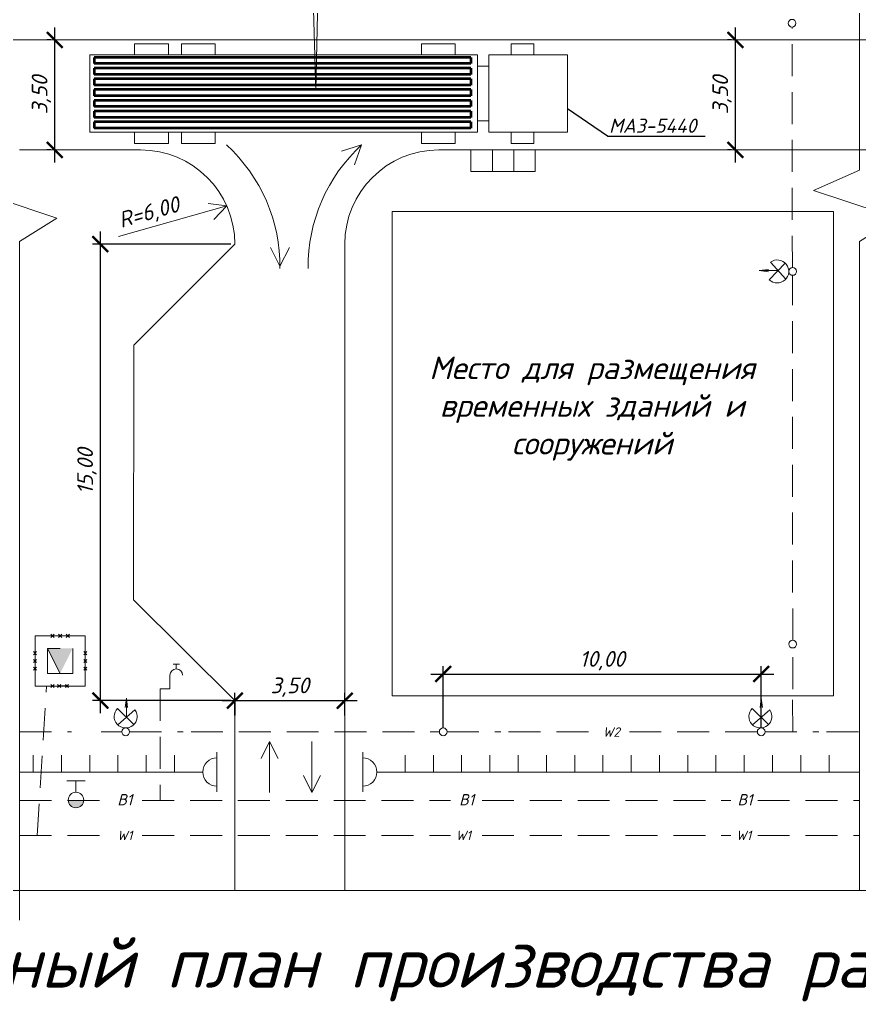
# Model space of a CAD drawing. Header units: millimetres. Extents: x 27137 to 30937, y -4667 to -569.
# Drawn here: x 28445.6 to 28579.3, y -847.4 to -691 of the extents above; entities that cross this region are included whole.
import ezdxf

# ---------------------------------------------------------------- set-up
doc = ezdxf.new("R2010")
doc.units = ezdxf.units.MM
doc.header["$LTSCALE"] = 0.4
doc.linetypes.add('ACAD_ISO02W100', pattern=[15, 12, -3])
doc.linetypes.add('штриховаяX2', pattern=[38.1, 25.4, -12.7])
doc.layers.add('здания', color=7, linetype='Continuous', lineweight=40)
doc.styles.add('Isocpeur', font='isocpeui.ttf', dxfattribs={"height": 2.5})
doc.styles.get("Standard").update_dxf_attribs({"font": 'isocpeui.ttf', "height": 2.5})
doc.dimstyles.new('06', dxfattribs={"dimtxt": 2.5, "dimasz": 2.5, "dimexe": 1.25, "dimexo": 0.625, "dimtad": 1, "dimdec": 0, "dimlfac": 200, "dimtxsty": 'Standard', "dimblk": 'OBLIQUE', "dimcen": 2.5, "dimdle": 2, "dimadec": 0, "dimazin": 0, "dimtfac": 1, "dimtdec": 0, "dimtmove": 0, "dimatfit": 3, "dimldrblk": 'OBLIQUE', "dimfxl": 1, "dimarcsym": 0})

# ---------------------------------------------------------------- blocks, each defined once
blk = doc.blocks.new('_Oblique')
at = {"color": 0, "linetype": 'ByBlock', "lineweight": -2}
blk.add_line((-0.5, -0.5), (0.5, 0.5), dxfattribs=at)
blk = doc.blocks.new('*D423')
at = {"color": 0, "lineweight": -2, "transparency": 16777216}
for p, q in [((28559.59, -713.79), (28559.59, -692.29)), ((28558.96, -694.29), (28558.34, -694.29)), ((28558.96, -711.79), (28558.34, -711.79))]:
    blk.add_line(p, q, dxfattribs=at)
at = {"layer": 'Defpoints', "color": 0, "transparency": 16777216}
for p in [(28559.59, -694.29), (28559.59, -694.29), (28559.59, -711.79)]:
    blk.add_point(p, dxfattribs=at)
at = {"color": 0, "lineweight": -2, "transparency": 16777216, "xscale": 2.5, "yscale": 2.5, "zscale": 2.5}
for p, rotation in [((28559.59, -694.29), 90), ((28559.59, -711.79), 270)]:
    blk.add_blockref('_Oblique', p, dxfattribs=dict(at, rotation=rotation))
at = {"color": 0, "lineweight": 15, "transparency": 16777216, "insert": (28557.46, -703.04), "char_height": 2.5, "attachment_point": 5, "rotation": 90, "style": 'Isocpeur'}
blk.add_mtext('3,50', dxfattribs=at)
blk = doc.blocks.new('*D424')
at = {"color": 0, "lineweight": -2, "transparency": 16777216}
for p, q in [((28513.06, -803.84), (28513.06, -794.01)), ((28563.69, -803.84), (28563.69, -794.01)), ((28511.06, -795.26), (28565.69, -795.26))]:
    blk.add_line(p, q, dxfattribs=at)
at = {"layer": 'Defpoints', "color": 0, "transparency": 16777216}
for p in [(28563.69, -795.26), (28513.06, -804.46), (28563.69, -804.46)]:
    blk.add_point(p, dxfattribs=at)
at = {"color": 0, "lineweight": -2, "transparency": 16777216, "xscale": 2.5, "yscale": 2.5, "zscale": 2.5, "rotation": 180}
blk.add_blockref('_Oblique', (28513.06, -795.26), dxfattribs=at)
at = {"color": 0, "lineweight": -2, "transparency": 16777216, "xscale": 2.5, "yscale": 2.5, "zscale": 2.5}
blk.add_blockref('_Oblique', (28563.69, -795.26), dxfattribs=at)
at = {"color": 0, "lineweight": 15, "transparency": 16777216, "insert": (28538.38, -793.14), "char_height": 2.5, "attachment_point": 5, "style": 'Isocpeur'}
blk.add_mtext('10,00', dxfattribs=at)
blk = doc.blocks.new('*D425')
at = {"color": 0, "lineweight": -2, "transparency": 16777216}
for p, q in [((28479.88, -801.88), (28479.88, -798.24)), ((28497.38, -801.88), (28497.38, -798.24)), ((28477.88, -799.49), (28499.38, -799.49))]:
    blk.add_line(p, q, dxfattribs=at)
at = {"layer": 'Defpoints', "color": 0, "transparency": 16777216}
for p in [(28497.38, -799.49), (28479.88, -802.51), (28497.38, -802.51)]:
    blk.add_point(p, dxfattribs=at)
at = {"color": 0, "lineweight": -2, "transparency": 16777216, "xscale": 2.5, "yscale": 2.5, "zscale": 2.5, "rotation": 180}
blk.add_blockref('_Oblique', (28479.88, -799.49), dxfattribs=at)
at = {"color": 0, "lineweight": -2, "transparency": 16777216, "xscale": 2.5, "yscale": 2.5, "zscale": 2.5}
blk.add_blockref('_Oblique', (28497.38, -799.49), dxfattribs=at)
at = {"color": 0, "lineweight": 15, "transparency": 16777216, "insert": (28488.63, -797.36), "char_height": 2.5, "attachment_point": 5, "style": 'Isocpeur'}
blk.add_mtext('3,50', dxfattribs=at)
blk = doc.blocks.new('*D426')
at = {"color": 0, "lineweight": -2, "transparency": 16777216}
for p, q in [((28559.59, -713.79), (28559.59, -692.29)), ((28558.96, -694.29), (28558.34, -694.29)), ((28558.96, -711.79), (28558.34, -711.79))]:
    blk.add_line(p, q, dxfattribs=at)
at = {"layer": 'Defpoints', "color": 0, "transparency": 16777216}
for p in [(28559.59, -694.29), (28559.59, -694.29), (28559.59, -711.79)]:
    blk.add_point(p, dxfattribs=at)
at = {"color": 0, "lineweight": -2, "transparency": 16777216, "xscale": 2.5, "yscale": 2.5, "zscale": 2.5}
for p, rotation in [((28559.59, -694.29), 90), ((28559.59, -711.79), 270)]:
    blk.add_blockref('_Oblique', p, dxfattribs=dict(at, rotation=rotation))
at = {"color": 0, "lineweight": 15, "transparency": 16777216, "insert": (28557.46, -703.04), "char_height": 2.5, "attachment_point": 5, "rotation": 90, "style": 'Isocpeur'}
blk.add_mtext('3,50', dxfattribs=at)
blk = doc.blocks.new('*D427')
at = {"color": 0, "lineweight": -2, "transparency": 16777216}
for p, q in [((28513.06, -803.84), (28513.06, -794.01)), ((28563.69, -803.84), (28563.69, -794.01)), ((28511.06, -795.26), (28565.69, -795.26))]:
    blk.add_line(p, q, dxfattribs=at)
at = {"layer": 'Defpoints', "color": 0, "transparency": 16777216}
for p in [(28563.69, -795.26), (28513.06, -804.46), (28563.69, -804.46)]:
    blk.add_point(p, dxfattribs=at)
at = {"color": 0, "lineweight": -2, "transparency": 16777216, "xscale": 2.5, "yscale": 2.5, "zscale": 2.5, "rotation": 180}
blk.add_blockref('_Oblique', (28513.06, -795.26), dxfattribs=at)
at = {"color": 0, "lineweight": -2, "transparency": 16777216, "xscale": 2.5, "yscale": 2.5, "zscale": 2.5}
blk.add_blockref('_Oblique', (28563.69, -795.26), dxfattribs=at)
at = {"color": 0, "lineweight": 15, "transparency": 16777216, "insert": (28538.38, -793.14), "char_height": 2.5, "attachment_point": 5, "style": 'Isocpeur'}
blk.add_mtext('10,00', dxfattribs=at)
blk = doc.blocks.new('*D428')
at = {"color": 0, "lineweight": -2, "transparency": 16777216}
for p, q in [((28479.88, -801.88), (28479.88, -798.24)), ((28497.38, -801.88), (28497.38, -798.24)), ((28477.88, -799.49), (28499.38, -799.49))]:
    blk.add_line(p, q, dxfattribs=at)
at = {"layer": 'Defpoints', "color": 0, "transparency": 16777216}
for p in [(28497.38, -799.49), (28479.88, -802.51), (28497.38, -802.51)]:
    blk.add_point(p, dxfattribs=at)
at = {"color": 0, "lineweight": -2, "transparency": 16777216, "xscale": 2.5, "yscale": 2.5, "zscale": 2.5, "rotation": 180}
blk.add_blockref('_Oblique', (28479.88, -799.49), dxfattribs=at)
at = {"color": 0, "lineweight": -2, "transparency": 16777216, "xscale": 2.5, "yscale": 2.5, "zscale": 2.5}
blk.add_blockref('_Oblique', (28497.38, -799.49), dxfattribs=at)
at = {"color": 0, "lineweight": 15, "transparency": 16777216, "insert": (28488.63, -797.36), "char_height": 2.5, "attachment_point": 5, "style": 'Isocpeur'}
blk.add_mtext('3,50', dxfattribs=at)
blk = doc.blocks.new('*D447')
at = {"color": 0, "lineweight": -2, "transparency": 16777216}
for p, q in [((28458.46, -801.49), (28458.46, -724.79)), ((28479.25, -726.79), (28457.21, -726.79)), ((28479.25, -799.49), (28457.21, -799.49))]:
    blk.add_line(p, q, dxfattribs=at)
at = {"layer": 'Defpoints', "color": 0, "transparency": 16777216}
for p in [(28458.46, -726.79), (28479.88, -726.79), (28479.88, -799.49)]:
    blk.add_point(p, dxfattribs=at)
at = {"color": 0, "lineweight": -2, "transparency": 16777216, "xscale": 2.5, "yscale": 2.5, "zscale": 2.5}
for p, rotation in [((28458.46, -726.79), 90), ((28458.46, -799.49), 270)]:
    blk.add_blockref('_Oblique', p, dxfattribs=dict(at, rotation=rotation))
at = {"color": 0, "lineweight": 15, "transparency": 16777216, "insert": (28456.33, -762.98), "char_height": 2.5, "attachment_point": 5, "rotation": 90, "style": 'Isocpeur'}
blk.add_mtext('15,00', dxfattribs=at)
blk = doc.blocks.new('*D432')
at = {"color": 0, "lineweight": -2, "transparency": 16777216}
for p, q in [((28451.21, -713.79), (28451.21, -692.29)), ((28450.58, -694.29), (28449.96, -694.29)), ((28450.58, -711.79), (28449.96, -711.79))]:
    blk.add_line(p, q, dxfattribs=at)
at = {"layer": 'Defpoints', "color": 0, "transparency": 16777216}
for p in [(28451.21, -694.29), (28451.21, -694.29), (28451.21, -711.79)]:
    blk.add_point(p, dxfattribs=at)
at = {"color": 0, "lineweight": -2, "transparency": 16777216, "xscale": 2.5, "yscale": 2.5, "zscale": 2.5}
for p, rotation in [((28451.21, -694.29), 90), ((28451.21, -711.79), 270)]:
    blk.add_blockref('_Oblique', p, dxfattribs=dict(at, rotation=rotation))
at = {"color": 0, "lineweight": 15, "transparency": 16777216, "insert": (28449.08, -703.04), "char_height": 2.5, "attachment_point": 5, "rotation": 90, "style": 'Isocpeur'}
blk.add_mtext('3,50', dxfattribs=at)
blk = doc.blocks.new('_ArchTick')
at = {"color": 0, "linetype": 'ByBlock', "const_width": 0.15}
blk.add_lwpolyline([(-0.5, -0.5), (0.5, 0.5)], dxfattribs=at)

msp = doc.modelspace()

# ---------------------------------------------------------------- hatches: boundary and pattern name
at = {"lineweight": 15}
h = msp.add_hatch(color=256, dxfattribs=at)
h.dxf.hatch_style = 1
h.paths.add_polyline_path([(28452.0637, -791.171), (28450.0637, -791.171), (28452.0637, -795.171), (28452.0637, -793.171)])
h.paths.add_polyline_path([(28454.0637, -791.171), (28452.0637, -791.171), (28452.0637, -793.171), (28452.0637, -795.171)])
h = msp.add_hatch(color=256, dxfattribs=at)
h.dxf.hatch_style = 1
h.paths.add_polyline_path([(28452.0637, -791.171), (28450.0637, -791.171), (28452.0637, -795.171), (28452.0637, -793.171)])
h.paths.add_polyline_path([(28454.0637, -791.171), (28452.0637, -791.171), (28452.0637, -793.171), (28452.0637, -795.171)])
msp.add_hatch(color=256, dxfattribs=at).paths.add_polyline_path([(28455.8131, -815.327), (28454.576, -815.327), (28453.3388, -815.327, 1)])
msp.add_hatch(color=256, dxfattribs=at).paths.add_polyline_path([(28455.8131, -815.327), (28454.576, -815.327), (28453.3388, -815.327, 1)])

# ---------------------------------------------------------------- linework, layer by layer
at = {"lineweight": 15, "ltscale": 0.5}
for p, q in [((28579.3213, -615.0093), (28579.3213, -705.5258)), ((28178.1826, -694.2868), (28713.0342, -694.2868)), ((28579.3213, -694.2868), (28579.3213, -711.7868)), ((28579.3213, -694.2868), (28579.3213, -711.7868)), ((28579.3213, -699.8961), (28579.3213, -715.0147)), ((28445.6084, -711.7868), (28464.8793, -711.7868)), ((28445.6084, -711.7868), (28464.8793, -711.7868)), ((28512.3793, -711.7868), (28579.3213, -711.7868)), ((28512.3793, -711.7868), (28579.3213, -711.7868)), ((28512.3793, -711.7868), (28579.3213, -711.7868)), ((28543.8067, -711.7868), (28543.8067, -711.7868)), ((28579.3213, -711.7868), (28598.5922, -711.7868)), ((28579.3213, -711.7868), (28579.3213, -715.0147)), ((28445.6084, -726.3773), (28445.6084, -789.1946)), ((28445.6084, -726.3773), (28445.6084, -829.7152)), ((28479.8793, -726.7868), (28463.8094, -742.8733)), ((28497.3793, -726.7868), (28497.3793, -829.7152)), ((28497.3793, -726.7868), (28497.3793, -829.7152)), ((28579.3213, -726.3773), (28579.3213, -789.1946)), ((28579.3213, -726.3773), (28579.3213, -789.1946)), ((28579.3213, -726.3773), (28579.3213, -789.1946)), ((28579.3213, -726.3773), (28579.3213, -789.1946)), ((28564.9809, -732.4597), (28567.5309, -729.8424)), ((28564.9809, -732.4597), (28567.5309, -729.8424)), ((28565.1885, -729.6682), (28567.5872, -732.4023)), ((28565.1885, -729.6682), (28567.5872, -732.4023)), ((28497.3793, -730.7258), (28497.3793, -730.7258)), ((28497.3793, -730.7258), (28497.3793, -730.7258)), ((28563.3677, -731.0249), (28564.8377, -730.8308)), ((28563.3677, -731.0249), (28564.8377, -730.8308)), ((28566.3787, -731.0249), (28563.3677, -731.0249)), ((28563.3677, -731.0249), (28564.834, -731.2163)), ((28566.3787, -731.0249), (28563.3677, -731.0249)), ((28563.3677, -731.0249), (28564.834, -731.2163)), ((28463.8094, -742.8733), (28463.7638, -783.4538)), ((28479.8793, -799.4877), (28463.7638, -783.4538)), ((28579.3213, -789.1946), (28579.3213, -818.2022)), ((28579.3213, -789.1946), (28579.3213, -813.2022)), ((28579.3213, -789.1946), (28579.3213, -818.2022)), ((28579.3213, -789.1946), (28579.3213, -813.2022)), ((28471.039, -793.6689), (28470.039, -793.6689)), ((28471.039, -793.6689), (28470.039, -793.6689)), ((28470.539, -794.445), (28470.539, -793.6689)), ((28470.539, -793.6689), (28471.039, -793.6689)), ((28470.539, -794.445), (28470.539, -793.6689)), ((28470.539, -793.6689), (28471.039, -793.6689)), ((28469.5259, -797.6387), (28469.5259, -795.4581)), ((28469.5259, -797.6387), (28469.5259, -795.4581)), ((28563.6929, -801.4743), (28563.6929, -797.2755)), ((28563.6929, -797.2755), (28563.6929, -799.3749)), ((28563.6929, -801.4743), (28563.6929, -797.2755)), ((28563.6929, -797.2755), (28563.6929, -799.3749)), ((28467.9734, -797.6387), (28469.5259, -797.6387)), ((28467.9734, -797.6387), (28469.5259, -797.6387)), ((28462.614, -799.1295), (28462.4225, -800.5958)), ((28462.614, -799.1295), (28462.4225, -800.5958)), ((28462.614, -802.1405), (28462.614, -799.1295)), ((28462.614, -799.1295), (28462.8081, -800.5995)), ((28462.614, -802.1405), (28462.614, -799.1295)), ((28462.614, -799.1295), (28462.8081, -800.5995)), ((28479.8793, -799.4877), (28479.8793, -829.7152)), ((28479.8793, -799.4877), (28479.8793, -829.7152)), ((28563.6929, -799.1295), (28563.5015, -800.5958)), ((28563.6929, -799.1295), (28563.5015, -800.5958)), ((28563.6929, -802.1405), (28563.6929, -799.1295)), ((28563.6929, -799.1295), (28563.8871, -800.5995)), ((28563.6929, -802.1405), (28563.6929, -799.1295)), ((28563.6929, -799.1295), (28563.8871, -800.5995)), ((28461.1792, -800.7427), (28463.7965, -803.2927)), ((28461.1792, -800.7427), (28463.7965, -803.2927)), ((28463.9707, -800.9503), (28461.2366, -803.349)), ((28463.9707, -800.9503), (28461.2366, -803.349)), ((28562.2582, -800.7427), (28564.8755, -803.2927)), ((28562.2582, -800.7427), (28564.8755, -803.2927)), ((28565.0497, -800.9503), (28562.3155, -803.349)), ((28565.0497, -800.9503), (28562.3155, -803.349)), ((28445.6084, -813.2022), (28445.6084, -829.7152)), ((28579.3213, -813.2022), (28579.3213, -818.2022)), ((28579.3213, -813.2022), (28579.3213, -829.7152)), ((28311.8955, -829.7152), (28560.108, -829.7152)), ((28445.6084, -829.4339), (28445.6084, -834.4339)), ((28445.6084, -829.4339), (28445.6084, -834.4339)), ((28445.6084, -829.7152), (28713.0342, -829.7152))]:
    msp.add_line(p, q, dxfattribs=at)
at = {"lineweight": 15}
for p, q in [((28492.1077, -679.2493), (28492.75, -702.357)), ((28493.3229, -679.2493), (28492.75, -702.357)), ((28463.9248, -696.6727), (28463.9248, -694.885)), ((28463.9248, -694.885), (28469.2878, -694.885)), ((28469.2878, -694.885), (28469.2878, -696.6727)), ((28476.7531, -694.885), (28471.3901, -694.885)), ((28471.3901, -694.885), (28471.3901, -696.6727)), ((28476.7531, -696.6727), (28476.7531, -694.885)), ((28514.9625, -694.885), (28509.5995, -694.885)), ((28509.5995, -694.885), (28509.5995, -696.6727)), ((28514.9625, -696.6727), (28514.9625, -694.885)), ((28523.9008, -696.6727), (28523.9008, -694.885)), ((28523.9008, -694.885), (28527.4761, -694.885)), ((28527.4761, -694.885), (28527.4761, -696.6727)), ((28518.5378, -696.6727), (28456.7895, -696.6727)), ((28456.7895, -696.6727), (28456.7895, -708.9646)), ((28518.5378, -696.6727), (28514.9625, -696.6727)), ((28518.5378, -696.6727), (28518.5378, -708.9646)), ((28518.5378, -696.6727), (28518.5378, -698.4604)), ((28518.5378, -696.6727), (28518.5378, -698.4604)), ((28532.8391, -696.6727), (28520.3254, -696.6727)), ((28520.3254, -696.6727), (28520.3254, -698.4604)), ((28520.3254, -696.6727), (28523.9008, -696.6727)), ((28520.3254, -696.6727), (28520.3254, -698.4604)), ((28532.8391, -708.9721), (28532.8391, -696.6727)), ((28520.3254, -698.4604), (28518.5378, -698.4604)), ((28520.3254, -708.9721), (28520.3254, -698.4604)), ((28520.3254, -707.1844), (28518.5378, -707.1844)), ((28456.7895, -708.9646), (28518.5378, -708.9646)), ((28460.3495, -708.9646), (28491.7229, -708.9646)), ((28460.3495, -708.9646), (28463.1203, -708.9646)), ((28463.9248, -708.9646), (28463.9248, -710.7523)), ((28469.2878, -710.7523), (28469.2878, -708.9646)), ((28471.3901, -710.7523), (28471.3901, -708.9646)), ((28476.7531, -708.9646), (28476.7531, -710.7523)), ((28509.5995, -710.7523), (28509.5995, -708.9646)), ((28514.9625, -708.9646), (28514.9625, -710.7523)), ((28520.3254, -708.9721), (28520.3254, -708.8288)), ((28520.3254, -708.9721), (28532.8391, -708.9721)), ((28520.3254, -708.9721), (28523.9008, -708.9721)), ((28523.9008, -708.9721), (28523.9008, -710.7597)), ((28527.4761, -710.7597), (28527.4761, -708.9721)), ((28463.9248, -710.7523), (28469.2878, -710.7523)), ((28476.7531, -710.7523), (28471.3901, -710.7523)), ((28500.0684, -710.9979), (28496.8633, -711.9866)), ((28500.0684, -710.9979), (28498.9363, -714.1552)), ((28514.9625, -710.7523), (28509.5995, -710.7523)), ((28523.9008, -710.7597), (28527.4761, -710.7597)), ((28517.4396, -711.7868), (28517.4396, -715.2274)), ((28517.4396, -711.7868), (28517.4396, -715.2274)), ((28520.8802, -715.2274), (28520.8802, -711.7868)), ((28520.8802, -715.2274), (28520.8802, -711.7868)), ((28524.3208, -711.7868), (28524.3208, -715.2274)), ((28524.3208, -711.7868), (28524.3208, -715.2274)), ((28527.7072, -715.2274), (28527.7072, -711.7868)), ((28527.7072, -715.2274), (28527.7072, -711.7868)), ((28517.4396, -715.2274), (28527.7072, -715.2274)), ((28517.4396, -715.2274), (28527.7072, -715.2274)), ((28517.4396, -715.2274), (28527.7072, -715.2274)), ((28524.3208, -715.2274), (28520.8802, -715.2274)), ((28524.3208, -715.2274), (28520.8802, -715.2274)), ((28579.3213, -715.0147), (28571.9964, -718.2702)), ((28579.3213, -715.0147), (28571.9964, -718.2702)), ((28579.3213, -715.0147), (28571.9964, -718.2702)), ((28438.2835, -718.2702), (28451.5154, -722.6523)), ((28438.2835, -718.2702), (28451.5154, -722.6523)), ((28571.9964, -718.2702), (28585.2283, -722.6523)), ((28571.9964, -718.2702), (28585.2283, -722.6523)), ((28461.3709, -725.5662), (28478.5808, -720.6818)), ((28461.3709, -725.5662), (28478.5808, -720.6818)), ((28478.5808, -720.6818), (28475.6084, -720.3054)), ((28478.5808, -720.6818), (28476.5071, -722.8515)), ((28451.5154, -722.6523), (28445.6084, -726.3773)), ((28451.5154, -722.6523), (28445.6084, -726.3773)), ((28585.2283, -722.6523), (28579.3213, -726.3773)), ((28585.2283, -722.6523), (28579.3213, -726.3773)), ((28487.0564, -730.3182), (28485.5564, -727.3182)), ((28487.0564, -730.3182), (28485.5564, -727.3182)), ((28487.0564, -730.3182), (28488.5564, -727.3182)), ((28487.0564, -730.3182), (28488.5564, -727.3182)), ((28448.0637, -789.171), (28456.0637, -789.171)), ((28448.0637, -797.171), (28448.0637, -789.171)), ((28448.0637, -789.171), (28456.0637, -789.171)), ((28448.0637, -797.171), (28448.0637, -789.171)), ((28450.5858, -788.921), (28451.0858, -789.421)), ((28451.0858, -788.921), (28450.5858, -789.421)), ((28450.5858, -788.921), (28451.0858, -789.421)), ((28451.0858, -788.921), (28450.5858, -789.421)), ((28451.8137, -788.921), (28452.3137, -789.421)), ((28452.3137, -788.921), (28451.8137, -789.421)), ((28451.8137, -788.921), (28452.3137, -789.421)), ((28452.3137, -788.921), (28451.8137, -789.421)), ((28453.0437, -788.921), (28453.5437, -789.421)), ((28453.5437, -788.921), (28453.0437, -789.421)), ((28453.0437, -788.921), (28453.5437, -789.421)), ((28453.5437, -788.921), (28453.0437, -789.421)), ((28456.0637, -789.171), (28456.0637, -797.171)), ((28456.0637, -789.171), (28456.0637, -797.171)), ((28447.8137, -791.691), (28448.3137, -792.191)), ((28448.3137, -791.691), (28447.8137, -792.191)), ((28447.8137, -791.691), (28448.3137, -792.191)), ((28448.3137, -791.691), (28447.8137, -792.191)), ((28448.0637, -793.171), (28448.0637, -791.941)), ((28448.0637, -793.171), (28448.0637, -791.941)), ((28450.0637, -795.171), (28450.0637, -791.171)), ((28450.0637, -791.171), (28452.0637, -791.171)), ((28452.0637, -795.171), (28450.0637, -791.171)), ((28450.0637, -791.171), (28452.0637, -795.171)), ((28450.0637, -795.171), (28450.0637, -791.171)), ((28450.0637, -791.171), (28452.0637, -791.171)), ((28452.0637, -795.171), (28450.0637, -791.171)), ((28450.0637, -791.171), (28452.0637, -795.171)), ((28454.0637, -791.171), (28454.0637, -795.171)), ((28454.0637, -791.171), (28454.0637, -795.171)), ((28455.8137, -791.691), (28456.3137, -792.191)), ((28456.3137, -791.691), (28455.8137, -792.191)), ((28455.8137, -791.691), (28456.3137, -792.191)), ((28456.3137, -791.691), (28455.8137, -792.191)), ((28455.8137, -792.191), (28455.8137, -792.191)), ((28455.8137, -792.191), (28455.8137, -792.191)), ((28447.8137, -792.921), (28448.3137, -793.421)), ((28448.3137, -792.921), (28447.8137, -793.421)), ((28447.8137, -792.921), (28448.3137, -793.421)), ((28448.3137, -792.921), (28447.8137, -793.421)), ((28447.8137, -794.151), (28448.3137, -794.651)), ((28448.3137, -794.151), (28447.8137, -794.651)), ((28447.8137, -794.151), (28448.3137, -794.651)), ((28448.3137, -794.151), (28447.8137, -794.651)), ((28448.0637, -793.171), (28448.0637, -794.401)), ((28448.0637, -793.171), (28448.0637, -794.401)), ((28455.8137, -792.921), (28456.3137, -793.421)), ((28456.3137, -792.921), (28455.8137, -793.421)), ((28455.8137, -792.921), (28456.3137, -793.421)), ((28456.3137, -792.921), (28455.8137, -793.421)), ((28455.8137, -793.421), (28455.8137, -793.421)), ((28455.8137, -793.421), (28455.8137, -793.421)), ((28455.8137, -794.151), (28456.3137, -794.651)), ((28456.3137, -794.151), (28455.8137, -794.651)), ((28455.8137, -794.151), (28456.3137, -794.651)), ((28456.3137, -794.151), (28455.8137, -794.651)), ((28448.0637, -794.401), (28448.0637, -794.401)), ((28448.0637, -794.401), (28448.0637, -794.401)), ((28452.0637, -795.171), (28450.0637, -795.171)), ((28452.0637, -795.171), (28450.0637, -795.171)), ((28454.0637, -795.171), (28452.0637, -795.171)), ((28454.0637, -795.171), (28452.0637, -795.171)), ((28455.8137, -794.651), (28455.8137, -794.651)), ((28455.8137, -794.651), (28455.8137, -794.651)), ((28456.0637, -797.171), (28448.0637, -797.171)), ((28456.0637, -797.171), (28448.0637, -797.171)), ((28450.5858, -796.921), (28451.0858, -797.421)), ((28451.0858, -796.921), (28450.5858, -797.421)), ((28450.5858, -796.921), (28451.0858, -797.421)), ((28451.0858, -796.921), (28450.5858, -797.421)), ((28451.6629, -796.9056), (28452.1629, -797.4056)), ((28452.1629, -796.9056), (28451.6629, -797.4056)), ((28451.6629, -796.9056), (28452.1629, -797.4056)), ((28452.1629, -796.9056), (28451.6629, -797.4056)), ((28451.9129, -797.1556), (28453.1429, -797.1556)), ((28451.9129, -797.1556), (28453.1429, -797.1556)), ((28452.8929, -796.9056), (28453.3929, -797.4056)), ((28453.3929, -796.9056), (28452.8929, -797.4056)), ((28452.8929, -796.9056), (28453.3929, -797.4056)), ((28453.3929, -796.9056), (28452.8929, -797.4056)), ((28485.4081, -806.0277), (28484.0581, -808.7277)), ((28485.4081, -806.0277), (28484.0581, -808.7277)), ((28485.4081, -806.0277), (28485.4081, -814.1204)), ((28485.4081, -806.0277), (28485.4081, -810.5277)), ((28485.4081, -806.0277), (28485.4081, -808.7277)), ((28485.4081, -806.0277), (28486.7581, -808.7277)), ((28485.4081, -806.0277), (28485.4081, -814.1204)), ((28485.4081, -806.0277), (28485.4081, -810.5277)), ((28485.4081, -806.0277), (28485.4081, -808.7277)), ((28485.4081, -806.0277), (28486.7581, -808.7277)), ((28492.1597, -814.1204), (28492.1597, -806.0277)), ((28492.1597, -814.1204), (28492.1597, -806.0277)), ((28447.77, -810.8631), (28447.77, -808.1631)), ((28447.77, -810.8631), (28447.77, -808.1631)), ((28447.77, -810.8631), (28447.77, -808.1631)), ((28447.77, -810.8631), (28447.77, -808.1631)), ((28452.27, -810.8631), (28452.27, -808.1631)), ((28452.27, -810.8631), (28452.27, -808.1631)), ((28452.27, -810.8631), (28452.27, -808.1631)), ((28452.27, -810.8631), (28452.27, -808.1631)), ((28456.77, -810.8631), (28456.77, -808.1631)), ((28456.77, -810.8631), (28456.77, -808.1631)), ((28456.77, -810.8631), (28456.77, -808.1631)), ((28456.77, -810.8631), (28456.77, -808.1631)), ((28456.77, -810.8631), (28456.77, -808.1631)), ((28456.77, -810.8631), (28456.77, -808.1631)), ((28456.77, -810.8631), (28456.77, -808.1631)), ((28456.77, -810.8631), (28456.77, -808.1631)), ((28456.77, -810.8631), (28456.77, -808.1631)), ((28456.77, -810.8631), (28456.77, -808.1631)), ((28456.77, -810.8631), (28456.77, -808.1631)), ((28456.77, -810.8631), (28456.77, -808.1631)), ((28461.27, -810.8631), (28461.27, -808.1631)), ((28461.27, -810.8631), (28461.27, -808.1631)), ((28461.27, -810.8631), (28461.27, -808.1631)), ((28461.27, -810.8631), (28461.27, -808.1631)), ((28465.77, -810.8631), (28465.77, -808.1631)), ((28465.77, -810.8631), (28465.77, -808.1631)), ((28465.77, -810.8631), (28465.77, -808.1631)), ((28465.77, -810.8631), (28465.77, -808.1631)), ((28465.77, -810.8631), (28465.77, -808.1631)), ((28465.77, -810.8631), (28465.77, -808.1631)), ((28465.77, -810.8631), (28465.77, -808.1631)), ((28465.77, -810.8631), (28465.77, -808.1631)), ((28465.77, -810.8631), (28465.77, -808.1631)), ((28465.77, -810.8631), (28465.77, -808.1631)), ((28465.77, -810.8631), (28465.77, -808.1631)), ((28465.77, -810.8631), (28465.77, -808.1631)), ((28470.27, -810.8631), (28470.27, -808.1631)), ((28470.27, -810.8631), (28470.27, -808.1631)), ((28470.27, -810.8631), (28470.27, -808.1631)), ((28470.27, -810.8631), (28470.27, -808.1631)), ((28477.02, -814.0131), (28477.02, -807.7131)), ((28477.02, -814.0131), (28477.02, -807.7131)), ((28500.2386, -807.7131), (28500.2386, -814.0131)), ((28500.2386, -807.7131), (28500.2386, -814.0131)), ((28506.9886, -810.8631), (28506.9886, -808.1631)), ((28506.9886, -810.8631), (28506.9886, -808.1631)), ((28506.9886, -810.8631), (28506.9886, -808.1631)), ((28506.9886, -810.8631), (28506.9886, -808.1631)), ((28511.4886, -810.8631), (28511.4886, -808.1631)), ((28511.4886, -810.8631), (28511.4886, -808.1631)), ((28511.4886, -810.8631), (28511.4886, -808.1631)), ((28511.4886, -810.8631), (28511.4886, -808.1631)), ((28515.9886, -810.8631), (28515.9886, -808.1631)), ((28515.9886, -810.8631), (28515.9886, -808.1631)), ((28515.9886, -810.8631), (28515.9886, -808.1631)), ((28515.9886, -810.8631), (28515.9886, -808.1631)), ((28520.4886, -810.8631), (28520.4886, -808.1631)), ((28520.4886, -810.8631), (28520.4886, -808.1631)), ((28520.4886, -810.8631), (28520.4886, -808.1631)), ((28520.4886, -810.8631), (28520.4886, -808.1631)), ((28520.4886, -810.8631), (28520.4886, -808.1631)), ((28520.4886, -810.8631), (28520.4886, -808.1631)), ((28520.4886, -810.8631), (28520.4886, -808.1631)), ((28520.4886, -810.8631), (28520.4886, -808.1631)), ((28524.9886, -810.8631), (28524.9886, -808.1631)), ((28524.9886, -810.8631), (28524.9886, -808.1631)), ((28524.9886, -810.8631), (28524.9886, -808.1631)), ((28524.9886, -810.8631), (28524.9886, -808.1631)), ((28529.4886, -810.8631), (28529.4886, -808.1631)), ((28529.4886, -810.8631), (28529.4886, -808.1631)), ((28529.4886, -810.8631), (28529.4886, -808.1631)), ((28529.4886, -810.8631), (28529.4886, -808.1631)), ((28533.9886, -810.8631), (28533.9886, -808.1631)), ((28533.9886, -810.8631), (28533.9886, -808.1631)), ((28533.9886, -810.8631), (28533.9886, -808.1631)), ((28533.9886, -810.8631), (28533.9886, -808.1631)), ((28533.9886, -810.8631), (28533.9886, -808.1631)), ((28533.9886, -810.8631), (28533.9886, -808.1631)), ((28533.9886, -810.8631), (28533.9886, -808.1631)), ((28533.9886, -810.8631), (28533.9886, -808.1631)), ((28538.4886, -810.8631), (28538.4886, -808.1631)), ((28538.4886, -810.8631), (28538.4886, -808.1631)), ((28538.4886, -810.8631), (28538.4886, -808.1631)), ((28538.4886, -810.8631), (28538.4886, -808.1631)), ((28542.9886, -810.8631), (28542.9886, -808.1631)), ((28542.9886, -810.8631), (28542.9886, -808.1631)), ((28542.9886, -810.8631), (28542.9886, -808.1631)), ((28542.9886, -810.8631), (28542.9886, -808.1631)), ((28547.4886, -810.8631), (28547.4886, -808.1631)), ((28547.4886, -810.8631), (28547.4886, -808.1631)), ((28547.4886, -810.8631), (28547.4886, -808.1631)), ((28547.4886, -810.8631), (28547.4886, -808.1631)), ((28547.4886, -810.8631), (28547.4886, -808.1631)), ((28547.4886, -810.8631), (28547.4886, -808.1631)), ((28547.4886, -810.8631), (28547.4886, -808.1631)), ((28547.4886, -810.8631), (28547.4886, -808.1631)), ((28551.9886, -810.8631), (28551.9886, -808.1631)), ((28551.9886, -810.8631), (28551.9886, -808.1631)), ((28551.9886, -810.8631), (28551.9886, -808.1631)), ((28551.9886, -810.8631), (28551.9886, -808.1631)), ((28556.4886, -810.8631), (28556.4886, -808.1631)), ((28556.4886, -810.8631), (28556.4886, -808.1631)), ((28556.4886, -810.8631), (28556.4886, -808.1631)), ((28556.4886, -810.8631), (28556.4886, -808.1631)), ((28560.9886, -810.8631), (28560.9886, -808.1631)), ((28560.9886, -810.8631), (28560.9886, -808.1631)), ((28560.9886, -810.8631), (28560.9886, -808.1631)), ((28560.9886, -810.8631), (28560.9886, -808.1631)), ((28560.9886, -810.8631), (28560.9886, -808.1631)), ((28560.9886, -810.8631), (28560.9886, -808.1631)), ((28560.9886, -810.8631), (28560.9886, -808.1631)), ((28560.9886, -810.8631), (28560.9886, -808.1631)), ((28565.4886, -810.8631), (28565.4886, -808.1631)), ((28565.4886, -810.8631), (28565.4886, -808.1631)), ((28565.4886, -810.8631), (28565.4886, -808.1631)), ((28565.4886, -810.8631), (28565.4886, -808.1631)), ((28569.9886, -810.8631), (28569.9886, -808.1631)), ((28569.9886, -810.8631), (28569.9886, -808.1631)), ((28569.9886, -810.8631), (28569.9886, -808.1631)), ((28569.9886, -810.8631), (28569.9886, -808.1631)), ((28574.4886, -810.8631), (28574.4886, -808.1631)), ((28574.4886, -810.8631), (28574.4886, -808.1631)), ((28574.4886, -810.8631), (28574.4886, -808.1631)), ((28574.4886, -810.8631), (28574.4886, -808.1631)), ((28474.77, -810.8631), (28445.6084, -810.8631)), ((28474.77, -810.8631), (28445.6084, -810.8631)), ((28477.02, -810.8631), (28477.02, -811.6871)), ((28477.02, -810.8631), (28477.02, -811.6871)), ((28500.2386, -810.8631), (28500.2386, -810.039)), ((28500.2386, -810.8631), (28500.2386, -810.039)), ((28502.4886, -810.8631), (28579.3213, -810.8631)), ((28502.4886, -810.8631), (28579.3213, -810.8631)), ((28453.1126, -812.2581), (28454.5704, -812.2581)), ((28453.1126, -812.2581), (28454.5704, -812.2581)), ((28454.5704, -814.0892), (28454.5704, -812.2581)), ((28454.5704, -812.2581), (28456.0281, -812.2581)), ((28454.5704, -814.0892), (28454.5704, -812.2581)), ((28454.5704, -812.2581), (28456.0281, -812.2581)), ((28492.1597, -814.1204), (28490.8097, -811.4204)), ((28492.1597, -814.1204), (28490.8097, -811.4204)), ((28492.1597, -814.1204), (28493.5097, -811.4204)), ((28492.1597, -814.1204), (28493.5097, -811.4204))]:
    msp.add_line(p, q, dxfattribs=at)
at = {"linetype": 'штриховаяX2', "lineweight": 15, "ltscale": 0.5}
for p, q in [((28568.6487, -730.5365), (28568.6106, -692.2374)), ((28568.6487, -730.5365), (28568.6106, -692.2374)), ((28568.6487, -730.5365), (28568.6106, -692.2374)), ((28568.7077, -789.8807), (28568.6499, -731.7657)), ((28568.7077, -789.8807), (28568.6499, -731.7657)), ((28568.7154, -797.6643), (28568.7089, -791.114)), ((28568.7154, -797.6643), (28568.7089, -791.114)), ((28448.4251, -820.9869), (28449.8828, -797.171)), ((28448.4251, -820.9869), (28449.8828, -797.171)), ((28467.9734, -797.6387), (28467.9734, -815.4191)), ((28467.9734, -797.6387), (28467.9734, -815.4191)), ((28568.7057, -804.4738), (28568.7002, -798.8974)), ((28568.7057, -804.4738), (28568.7002, -798.8974)), ((28445.6084, -804.4738), (28453.8674, -804.4738)), ((28445.6084, -804.4738), (28453.8674, -804.4738)), ((28458.5867, -804.4738), (28459.1309, -804.4738)), ((28458.5867, -804.4738), (28459.1309, -804.4738)), ((28459.1309, -804.4738), (28461.8699, -804.4738)), ((28459.1309, -804.4738), (28461.8699, -804.4738)), ((28463.103, -804.4738), (28471.6664, -804.4738)), ((28463.103, -804.4738), (28471.6664, -804.4738)), ((28472.8996, -804.4738), (28512.4406, -804.4738)), ((28472.8996, -804.4738), (28512.4406, -804.4738)), ((28513.6737, -804.4738), (28522.2371, -804.4738)), ((28513.6737, -804.4738), (28522.2371, -804.4738)), ((28523.4702, -804.4738), (28537.9746, -804.4738)), ((28523.4702, -804.4738), (28537.9746, -804.4738)), ((28542.694, -804.4738), (28563.0764, -804.4738)), ((28542.694, -804.4738), (28563.0764, -804.4738)), ((28564.3095, -804.4738), (28572.8729, -804.4738)), ((28564.3095, -804.4738), (28572.8729, -804.4738)), ((28574.106, -804.4738), (28579.3213, -804.4738)), ((28574.106, -804.4738), (28579.3213, -804.4738)), ((28445.6084, -815.4191), (28459.1309, -815.4191)), ((28445.6084, -815.4191), (28459.1309, -815.4191)), ((28465.133, -815.4191), (28514.2335, -815.4191)), ((28465.133, -815.4191), (28514.2335, -815.4191)), ((28519.2388, -815.4191), (28558.8641, -815.4191)), ((28519.2388, -815.4191), (28558.8641, -815.4191)), ((28563.1395, -815.4191), (28579.3213, -815.4191)), ((28563.1395, -815.4191), (28579.3213, -815.4191)), ((28445.6084, -820.9869), (28459.1309, -820.9869)), ((28445.6084, -820.9869), (28459.1309, -820.9869)), ((28465.133, -820.9869), (28514.2335, -820.9869)), ((28465.133, -820.9869), (28514.2335, -820.9869)), ((28519.2388, -820.9869), (28558.8641, -820.9869)), ((28519.2388, -820.9869), (28558.8641, -820.9869)), ((28563.1395, -820.9869), (28579.3213, -820.9869)), ((28563.1395, -820.9869), (28579.3213, -820.9869))]:
    msp.add_line(p, q, dxfattribs=at)
at = {"lineweight": 53, "ltscale": 0.5}
for p, q in [((28517.4665, -697.0557), (28457.4665, -697.0557)), ((28457.4665, -697.0557), (28457.4665, -698.0557)), ((28517.4665, -697.0557), (28517.4665, -698.0557)), ((28517.4665, -698.0557), (28457.4665, -698.0557)), ((28517.4665, -698.7689), (28457.4665, -698.7689)), ((28457.4665, -698.7689), (28457.4665, -699.7689)), ((28517.4665, -698.7689), (28517.4665, -699.7689)), ((28517.4665, -699.7689), (28457.4665, -699.7689)), ((28517.4665, -700.4821), (28457.4665, -700.4821)), ((28457.4665, -700.4821), (28457.4665, -701.4821)), ((28517.4665, -701.4821), (28457.4665, -701.4821)), ((28517.4665, -700.4821), (28517.4665, -701.4821)), ((28517.4665, -702.1953), (28457.4665, -702.1953)), ((28457.4665, -702.1953), (28457.4665, -703.1953)), ((28517.4665, -703.1953), (28457.4665, -703.1953)), ((28517.4665, -702.1953), (28517.4665, -703.1953)), ((28517.4665, -703.9085), (28457.4665, -703.9085)), ((28457.4665, -703.9085), (28457.4665, -704.9085)), ((28517.4665, -704.9085), (28457.4665, -704.9085)), ((28517.4665, -703.9085), (28517.4665, -704.9085)), ((28517.4665, -705.6216), (28457.4665, -705.6216)), ((28457.4665, -705.6216), (28457.4665, -706.6216)), ((28517.4665, -706.6216), (28457.4665, -706.6216)), ((28517.4665, -705.6216), (28517.4665, -706.6216)), ((28517.4665, -707.3348), (28457.4665, -707.3348)), ((28457.4665, -707.3348), (28457.4665, -708.3348)), ((28517.4665, -707.3348), (28517.4665, -708.3348)), ((28517.4665, -708.3348), (28457.4665, -708.3348))]:
    msp.add_line(p, q, dxfattribs=at)
at = {"ltscale": 0.5}
for p, q in [((28539.2027, -709.6022), (28532.8391, -705.2428)), ((28479.8793, -799.4877), (28479.8793, -801.7868)), ((28479.8793, -799.4877), (28479.8793, -801.7868))]:
    msp.add_line(p, q, dxfattribs=at)
msp.add_line((28539.2027, -709.6022), (28554.7678, -709.6022))
at = {"lineweight": 15, "ltscale": 0.5}
msp.add_lwpolyline([(28504.9508, -721.5813), (28575.2107, -721.5813), (28575.2107, -798.7367), (28504.9508, -798.7367)], close=True, dxfattribs=at)
msp.add_lwpolyline([(28504.9508, -721.5813), (28575.2107, -721.5813), (28575.2107, -798.7367), (28504.9508, -798.7367)], close=True, dxfattribs=at)
for centre in [(28568.61, -691.6207), (28568.6996, -731.151), (28568.6996, -731.151), (28568.7077, -790.4974), (28568.7077, -790.4974), (28462.4865, -804.4614), (28462.4865, -804.4614), (28513.0571, -804.4614), (28513.0571, -804.4614), (28563.6929, -804.4614), (28563.6929, -804.4614)]:
    msp.add_circle(centre, 0.6167, dxfattribs=at)
at = {"lineweight": 15}
msp.add_circle((28454.576, -815.327), 1.2372, dxfattribs=at)
msp.add_circle((28454.576, -815.327), 1.2372, dxfattribs=at)
for centre, radius, start, end in [((28460.8834, -730.3182), 26.1731, 359.24811, 47.576213), ((28460.8834, -730.3182), 26.1731, 359.24811, 47.576213), ((28517.725, -730.3182), 26.1731, 132.423787, 180.75189), ((28517.725, -730.3182), 26.1731, 132.423787, 180.75189), ((28477.02, -810.8631), 2.25, 90, 270), ((28477.02, -810.8631), 2.25, 90, 270), ((28500.2386, -810.8631), 2.25, 270, 90), ((28500.2386, -810.8631), 2.25, 270, 90)]:
    msp.add_arc(centre, radius, start, end, dxfattribs=at)
at = {"lineweight": 15, "ltscale": 0.5}
for centre, radius, start, end in [((28464.8793, -726.7868), 15, 0, 90), ((28464.8793, -726.7868), 15, 0, 90), ((28464.8793, -726.7868), 15, 0, 90), ((28512.3793, -726.7868), 15, 90, 180), ((28512.3793, -726.7868), 15, 90, 180), ((28512.3793, -726.7868), 15, 90, 180), ((28566.2559, -731.151), 1.8271, 225.74633, 125.748105), ((28566.2559, -731.151), 1.8271, 225.74633, 125.748105), ((28470.539, -795.4581), 1.0131, 0, 180), ((28470.539, -795.4581), 1.0131, 0, 180), ((28462.4879, -802.0177), 1.8271, 135.74633, 35.748105), ((28462.4879, -802.0177), 1.8271, 135.74633, 35.748105), ((28563.5668, -802.0177), 1.8271, 135.74633, 35.748105), ((28563.5668, -802.0177), 1.8271, 135.74633, 35.748105)]:
    msp.add_arc(centre, radius, start, end, dxfattribs=at)

# ---------------------------------------------------------------- block references
at = {"layer": 'здания', "color": 7, "lineweight": 20, "xscale": 2.5, "yscale": 2.5, "zscale": 2.5}
for p, rotation in [((28451.206, -694.2868), 270), ((28559.5881, -694.2868), 270), ((28451.206, -711.7868), 270), ((28559.5881, -711.7868), 270), ((28458.4596, -726.7868), 270), ((28513.0571, -795.2645), 180), ((28563.6929, -795.2645), 180), ((28458.4596, -799.4877), 270), ((28479.8793, -799.4877), 180), ((28497.3793, -799.4877), 180)]:
    msp.add_blockref('_ArchTick', p, dxfattribs=dict(at, rotation=rotation))

# ---------------------------------------------------------------- texts
at = {"lineweight": 15}
msp.add_text('Календарный план производства работ', height=8, dxfattribs=at).set_placement((28395.9709, -845.2146))
at = {"insert": (28539.4584, -706.8161), "char_height": 2.25, "attachment_point": 1, "style": 'Isocpeur'}
msp.add_mtext_dynamic_manual_height_columns('МАЗ-5440', width=17.68243, gutter_width=12.5, heights=[0], dxfattribs=at)
at = {"lineweight": 15, "insert": (28466.2503, -721.9725), "char_height": 2.5, "attachment_point": 5, "rotation": 15.84478, "style": 'Isocpeur'}
msp.add_mtext('R=6,00', dxfattribs=at)
msp.add_mtext('R=6,00', dxfattribs=at)
at = {"lineweight": 15, "insert": (28536.7627, -752.9914), "char_height": 3.6, "attachment_point": 5, "style": 'Isocpeur'}
msp.add_mtext_dynamic_manual_height_columns('Место для размещения временных зданий и сооружений', width=62.337472, gutter_width=12.5, heights=[0], dxfattribs=at)
at = {"linetype": 'штриховаяX2', "lineweight": 15, "char_height": 1.5, "attachment_point": 1, "style": 'Isocpeur'}
for s, insert in [('W2', (28538.4746, -803.7515)), ('W2', (28538.4746, -803.7515)), ('W1', (28461.144, -820.2158)), ('W1', (28461.144, -820.2158)), ('W1', (28515.0552, -820.2158)), ('W1', (28515.0552, -820.2158)), ('W1', (28559.6858, -820.2158)), ('W1', (28559.6858, -820.2158))]:
    msp.add_mtext_dynamic_manual_height_columns(s, width=3.719358, gutter_width=12.5, heights=[0], dxfattribs=dict(at, insert=insert))
at = {"linetype": 'ACAD_ISO02W100', "lineweight": 15, "char_height": 1.8, "attachment_point": 1, "style": 'Isocpeur'}
for insert in [(28461.1608, -814.3737), (28461.1608, -814.3737), (28515.5934, -814.3737), (28515.5934, -814.3737), (28559.9112, -814.3737), (28559.9112, -814.3737)]:
    msp.add_mtext_dynamic_manual_height_columns('В1', width=8.608704, gutter_width=12.5, heights=[0], dxfattribs=dict(at, insert=insert))

# ---------------------------------------------------------------- dimensions: what is measured, and where the dimension line sits
at = {"lineweight": 15}
for p1, p2, distance, picture, middle in [((28451.206, -711.7868), (28451.206, -694.2868), 0, '*D432', (28449.081, -703.0368)), ((28559.5881, -711.7868), (28559.5881, -694.2868), 0, '*D423', (28557.4631, -703.0368)), ((28559.5881, -711.7868), (28559.5881, -694.2868), 0, '*D426', (28557.4631, -703.0368)), ((28479.8793, -802.5089), (28497.3793, -802.5089), 3.0212, '*D425', (28488.6293, -797.3627)), ((28479.8793, -802.5089), (28497.3793, -802.5089), 3.0212, '*D428', (28488.6293, -797.3627))]:
    dim = msp.add_aligned_dim(p1=p1, p2=p2, distance=distance, text='3,50', dimstyle='06', override={"dimtxsty": 'Isocpeur'}, dxfattribs=at)
    dim.commit()
    dim.dimension.update_dxf_attribs({"geometry": picture, "text_midpoint": middle})
for base, p1, p2, angle, text, picture, middle in [((28458.4596, -726.7868), (28479.8793, -799.4877), (28479.8793, -726.7868), 90, '15,00', '*D447', (28458.4596, -762.9782)), ((28563.6929, -795.2645), (28513.0571, -804.4614), (28563.6929, -804.4614), 0, '10,00', '*D424', (28538.375, -795.2645)), ((28563.6929, -795.2645), (28513.0571, -804.4614), (28563.6929, -804.4614), 0, '10,00', '*D427', (28538.375, -795.2645))]:
    dim = msp.add_linear_dim(base=base, p1=p1, p2=p2, angle=angle, text=text, dimstyle='06', override={"dimtxsty": 'Isocpeur'}, dxfattribs=at)
    dim.commit()
    dim.dimension.update_dxf_attribs({"geometry": picture, "text_midpoint": middle, "dimtype": 161})

doc.saveas('drawing.dxf')
